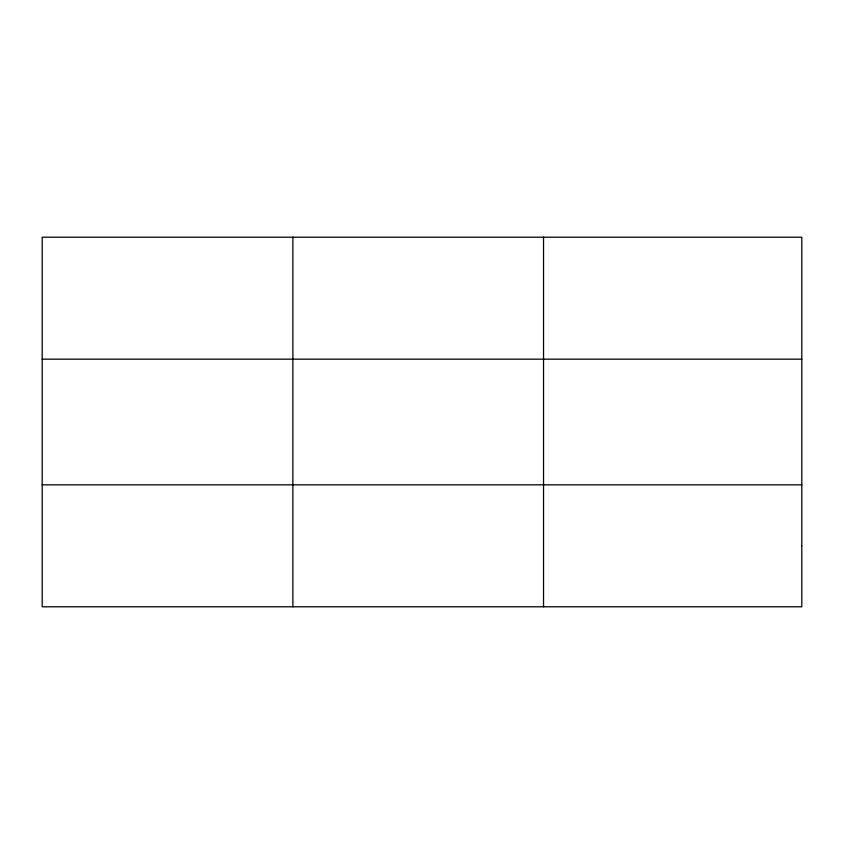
<?xml version="1.0" encoding="UTF-8"?>
<svg xmlns="http://www.w3.org/2000/svg" width="844" height="844" viewBox="0 0 844 844"><rect width="100%" height="100%" fill="white"/><g stroke="black" fill="none" stroke-linecap="round" stroke-linejoin="round"><path stroke-width="1.27" d="M292.868 237.206L292.868 606.794M543.536 237.206L543.536 606.794M42.2 359.164L801.8 359.164M42.2 484.836L801.8 484.836M801.8 545.815L801.8 606.794L42.2 606.794L42.2 237.206L801.8 237.206L801.8 545.815"/></g></svg>
